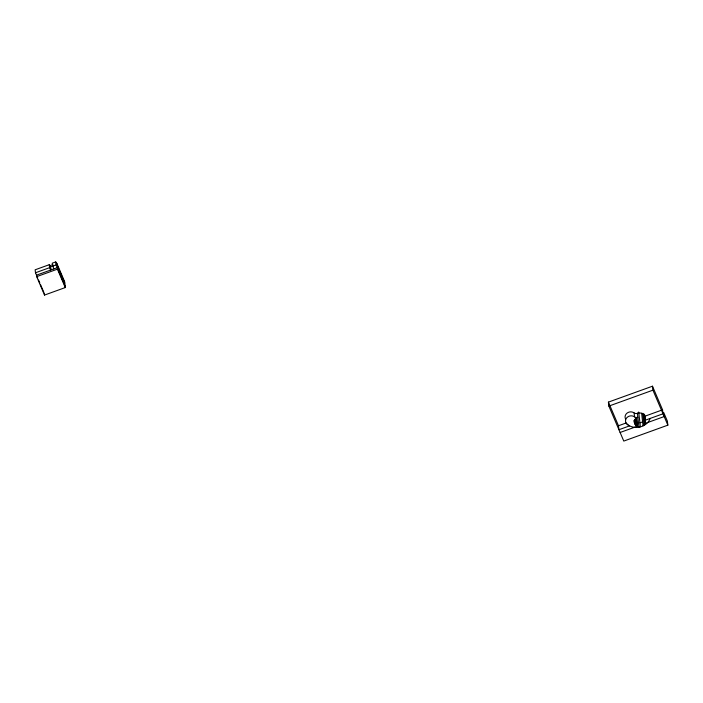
<?xml version="1.0" encoding="UTF-8"?>
<svg xmlns="http://www.w3.org/2000/svg" width="703" height="703" viewBox="0 0 703 703"><rect width="100%" height="100%" fill="white"/><g stroke="black" fill="none" stroke-linecap="round" stroke-linejoin="round"><path stroke-width="1.05" d="M638.711 411.993L640.38 426.826C634.44 428.083 631.856 418.979 637.858 417.292A3.33 2.979 -6.4 0 1 634.572 416.888L634.273 416.686A5.554 4.965 -6.4 0 0 628.746 416.352L627.515 417.072A5.554 4.965 -6.4 0 0 626.021 423.004L628.324 425.148M641.646 413.197L643.06 425.86L645.301 422.573L644.633 414.911M650.205 418.417C646.918 427.521 633.746 430.315 626.689 423.935M634.554 416.914L634.132 412.916A3.33 2.979 -6.4 0 0 637.419 413.329A5.554 4.965 -6.4 0 1 642.894 414.005L644.563 416.053L645.345 421.282M642.621 421.888L639.932 422.863M64.781 283.098L55.748 261.92L52.224 263.194L53.736 268.933M51.143 269.073L49.272 264.688L35.15 269.794L35.484 272.764L37.742 278.072M49.843 265.699L52.804 264.627M50.01 267.184L56.082 264.899L55.748 261.92M35.484 272.764L49.605 267.667L49.272 264.688M36.67 276.648L57.426 269.152L57.259 267.667L36.503 275.163L36.67 276.648L44.526 295.067L65.282 287.562L64.614 281.613L56.758 263.194L56.925 264.688M643.922 413.935L644.994 423.496L664.186 416.563L663.737 412.591L667.402 421.185L667.85 425.157L623.781 441.08L608.86 406.088L608.411 402.116L652.481 386.202L662.56 409.831L663.008 413.795L645.082 420.271M608.86 406.088L652.929 390.165L652.481 386.202M629.642 425.851L618.939 429.718L618.491 425.746L626.276 422.934M644.633 416.308L662.56 409.831M620.116 432.477L637.217 426.308L636.259 417.81M634.106 412.942L633.825 412.714A5.554 4.965 -6.4 0 0 628.297 412.38L627.076 413.1A5.554 4.965 -6.4 0 0 625.573 419.032M652.929 390.165L667.85 425.157M608.411 402.116L618.491 425.746M56.082 264.899L65.115 286.077M57.426 269.152L65.282 287.562M49.605 267.667L50.625 270.057M38.568 280.005L39.807 282.914M40.642 284.856L43.946 292.606M644.466 415.148L645.301 422.573M643.807 414.269L644.879 423.83M642.806 413.267L644.115 424.946M637.384 413.021L638.93 426.826M636.593 417.986L637.542 426.475M635.477 418.39L636.312 425.825M634.721 419.594L635.319 424.902M634.273 420.587L634.633 423.777M634.062 420.394L634.299 422.521M44.359 293.573L44.526 295.067"/></g></svg>
